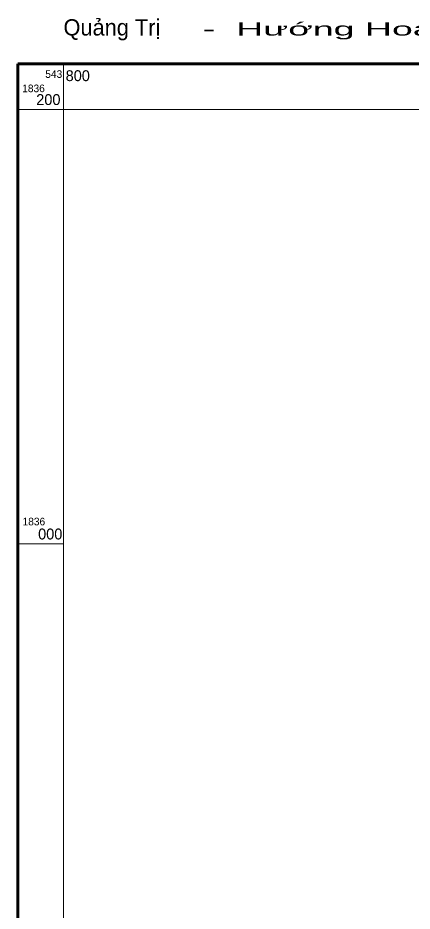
# Model space of a CAD drawing. Header units: metres. Extents: x 543779 to 545239, y 1834729 to 1836294.
# Drawn here: x 543779 to 543960.5, y 1835830.9 to 1836242.1 of the extents above; entities that cross this region are included whole.
import ezdxf
from ezdxf.enums import TextEntityAlignment as Align

# ---------------------------------------------------------------- set-up
doc = ezdxf.new("R2010")
doc.units = ezdxf.units.M
doc.header["$LTSCALE"] = 0.24
doc.layers.add('63', color=7, linetype='Continuous', lineweight=13)

msp = doc.modelspace()

# ---------------------------------------------------------------- linework, layer by layer
at = {"layer": '63'}
for p, q in [((543800, 1836200), (543800, 1836221)), ((543800, 1836200), (543779, 1836200)), ((543800, 1836000), (543779, 1836000))]:
    msp.add_line(p, q, dxfattribs=at)
at = {"layer": '63', "lineweight": 158}
msp.add_lwpolyline([(543779, 1836221), (545221, 1836221), (545221, 1834779), (543779, 1834779)], close=True, dxfattribs=at)
at = {"layer": '63'}
msp.add_lwpolyline([(543800, 1836200), (545200, 1836200), (545200, 1834800), (543800, 1834800)], close=True, dxfattribs=at)

# ---------------------------------------------------------------- texts
for s, height, p in [('Quảng Trị', 7.5, (543800, 1836234)), ('800', 5, (543801, 1836213)), ('1836', 3.5, (543781, 1836207.91)), ('1836', 3.5, (543781.16, 1836008.49)), ('000', 5, (543788.32, 1836002))]:
    msp.add_text(s, height=height, dxfattribs=at).set_placement(p)
at = {"layer": '63', "width": 2.15}
msp.add_text('  -  Hướng Hoá', height=6, dxfattribs=at).set_placement((543854.55, 1836234))
at = {"layer": '63'}
for s, height, p in [('543', 3.5, (543799.4271, 1836214.5)), ('200', 5, (543798.613, 1836202))]:
    msp.add_text(s, height=height, dxfattribs=at).set_placement(p, align=Align.RIGHT)

doc.saveas('drawing.dxf')
